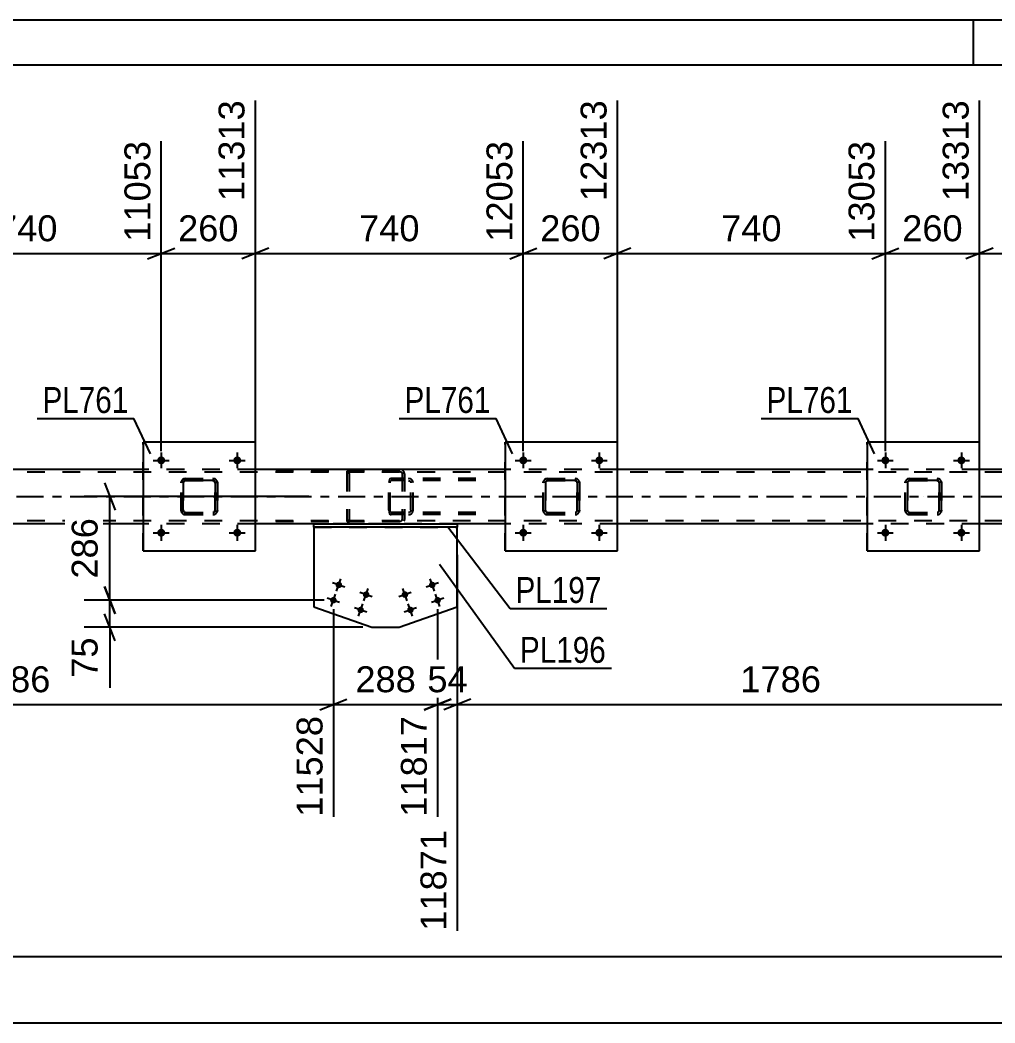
# Model space of a CAD drawing. Header units: millimetres. Extents: x -121 to 720, y -404 to 190.
# Drawn here: x 404.5 to 512.2, y 79.6 to 190.5 of the extents above; entities that cross this region are included whole.
import ezdxf

# ---------------------------------------------------------------- set-up
doc = ezdxf.new("R2010")
doc.units = ezdxf.units.MM
doc.linetypes.add('DXK_LINE_DOT2', pattern=[3.9198, 1.9599, -1.9599])
doc.linetypes.add('DXK_LINE_DOT3', pattern=[5.9187, 2.979, -0.9799, 0.9799, -0.9799])
doc.styles.add('Arial', font='ARIAL.TTF', dxfattribs={"height": 0.2})
doc.styles.add('Arial Narrow', font='ARIALN.TTF', dxfattribs={"height": 0.2})

# ---------------------------------------------------------------- blocks, each defined once
blk = doc.blocks.new('Unknown-318886794-1117')
at = {"color": 5, "linetype": 'Continuous'}
for p, q in [((719.87, 190.49), (-121.13, 190.49)), ((509.87, 185.49), (509.87, 190.49)), ((714.87, 185.49), (-116.13, 185.49))]:
    blk.add_line(p, q, dxfattribs=at)
blk = doc.blocks.new('Part-318886794-1817 - 1713')
at = {"color": 2, "linetype": 'Continuous'}
for p, q in [((436.97, 134.82), (436.97, 134.82)), ((436.97, 134.82), (452.83, 134.82)), ((436.97, 134.42), (436.97, 134.82)), ((452.83, 134.42), (436.97, 134.42)), ((452.83, 134.82), (452.83, 134.82)), ((452.83, 134.82), (452.83, 134.42))]:
    blk.add_line(p, q, dxfattribs=at)
at = {"color": 7, "linetype": 'DXK_LINE_DOT2'}
for p, q in [((452.83, 134.82), (436.97, 134.82)), ((436.97, 134.42), (452.83, 134.42))]:
    blk.add_line(p, q, dxfattribs=at)
blk = doc.blocks.new('Bolt-318886794-1812 - 1713')
at = {"linetype": 'Continuous'}
for points in [[(439.4, 128.17, -1), (440.08, 127.93, -1)], [(438.8, 126.48, -1), (439.48, 126.24, -1)], [(442.42, 127.1, -1), (443.1, 126.86, -1)], [(441.82, 125.41, -1), (442.49, 125.17, -1)]]:
    blk.add_hatch(color=1, dxfattribs=at).paths.add_polyline_path(points)
at = {"color": 1, "linetype": 'Continuous'}
for p, q in [((439.5, 127.37), (439.98, 128.73)), ((440.42, 127.81), (439.06, 128.29)), ((442.52, 126.3), (443, 127.66)), ((439.82, 126.12), (438.46, 126.6)), ((438.9, 125.68), (439.38, 127.04)), ((443.43, 126.74), (442.08, 127.22)), ((442.83, 125.05), (441.48, 125.53)), ((441.91, 124.61), (442.4, 125.97))]:
    blk.add_line(p, q, dxfattribs=at)
blk = doc.blocks.new('Bolt-318886794-2138 - 1713')
at = {"linetype": 'Continuous'}
for points in [[(460.56, 133.82, -1), (459.68, 133.82, -1)], [(468.96, 133.82, -1), (468.08, 133.82, -1)]]:
    blk.add_hatch(color=1, dxfattribs=at).paths.add_polyline_path(points)
at = {"color": 1, "linetype": 'Continuous'}
for p, q in [((460.12, 134.7), (460.12, 132.94)), ((468.52, 134.7), (468.52, 132.94)), ((459.24, 133.82), (461, 133.82)), ((467.64, 133.82), (469.4, 133.82))]:
    blk.add_line(p, q, dxfattribs=at)
blk = doc.blocks.new('Bolt-318886794-1811 - 1713')
at = {"linetype": 'Continuous'}
for points in [[(449.72, 127.93, -1), (450.4, 128.17, -1)], [(446.71, 126.86, -1), (447.39, 127.1, -1)], [(450.32, 126.24, -1), (451, 126.48, -1)], [(447.31, 125.17, -1), (447.99, 125.41, -1)]]:
    blk.add_hatch(color=1, dxfattribs=at).paths.add_polyline_path(points)
at = {"color": 1, "linetype": 'Continuous'}
for p, q in [((450.3, 127.37), (449.82, 128.73)), ((447.29, 126.3), (446.81, 127.66)), ((450.74, 128.29), (449.38, 127.81)), ((447.72, 127.22), (446.37, 126.74)), ((451.34, 126.6), (449.99, 126.12)), ((450.9, 125.68), (450.42, 127.04)), ((448.33, 125.53), (446.97, 125.05)), ((447.89, 124.61), (447.41, 125.97))]:
    blk.add_line(p, q, dxfattribs=at)
blk = doc.blocks.new('Part-318886794-1822 - 1713')
at = {"color": 2, "linetype": 'Continuous'}
for p, q in [((436.97, 134.42), (436.97, 125.64)), ((452.83, 125.64), (452.83, 134.42)), ((436.97, 125.64), (443.38, 123.37)), ((446.42, 123.37), (452.83, 125.64)), ((443.38, 123.37), (446.42, 123.37))]:
    blk.add_line(p, q, dxfattribs=at)
at = {"color": 7, "linetype": 'DXK_LINE_DOT2'}
blk.add_line((452.83, 134.42), (436.97, 134.42), dxfattribs=at)
blk = doc.blocks.new('Part-318886794-1800 - 1713')
at = {"color": 2, "linetype": 'Continuous'}
for p, q in [((418.12, 140.82), (390.52, 140.82)), ((458.12, 140.82), (430.52, 140.82)), ((498.12, 140.82), (470.52, 140.82)), ((538.12, 140.82), (510.52, 140.82)), ((418.12, 134.82), (390.52, 134.82)), ((436.97, 134.82), (430.52, 134.82)), ((458.12, 134.82), (452.83, 134.82)), ((498.12, 134.82), (470.52, 134.82)), ((522.11, 134.82), (510.52, 134.82))]:
    blk.add_line(p, q, dxfattribs=at)
at = {"color": 7, "linetype": 'DXK_LINE_DOT2'}
for p, q in [((430.52, 140.82), (418.12, 140.82)), ((470.52, 140.82), (458.12, 140.82)), ((510.52, 140.82), (498.12, 140.82)), ((638.52, 140.5), (-22, 140.5)), ((638.52, 135.14), (-22, 135.14)), ((430.52, 134.82), (418.12, 134.82)), ((452.83, 134.82), (436.97, 134.82)), ((470.52, 134.82), (458.12, 134.82)), ((510.52, 134.82), (498.12, 134.82))]:
    blk.add_line(p, q, dxfattribs=at)
at = {"color": 7, "linetype": 'DXK_LINE_DOT3'}
blk.add_line((-22, 137.82), (638.52, 137.82), dxfattribs=at)
blk = doc.blocks.new('Part-318886794-2131 - 1713')
at = {"color": 7, "linetype": 'DXK_LINE_DOT2'}
for p, q in [((502.61, 139.78), (502.8, 139.82)), ((502.8, 139.82), (502.61, 139.78)), ((502.8, 139.82), (505.84, 139.82)), ((502.8, 139.82), (502.8, 139.82)), ((502.8, 139.82), (505.84, 139.82)), ((505.84, 139.82), (505.84, 139.82)), ((505.84, 139.82), (506.02, 139.78)), ((506.02, 139.78), (505.84, 139.82)), ((502.32, 139.34), (502.35, 139.52)), ((502.35, 139.52), (502.32, 139.34)), ((502.32, 136.3), (502.32, 139.34)), ((502.32, 139.34), (502.32, 139.34)), ((502.32, 136.3), (502.32, 139.34)), ((502.56, 139.34), (502.58, 139.43)), ((502.58, 139.43), (502.56, 139.34)), ((502.56, 136.3), (502.56, 139.34)), ((502.56, 139.34), (502.56, 139.34)), ((502.56, 139.34), (502.56, 136.3)), ((502.58, 139.43), (502.63, 139.51)), ((502.63, 139.51), (502.58, 139.43)), ((502.63, 139.51), (502.71, 139.56)), ((502.71, 139.56), (502.63, 139.51)), ((502.71, 139.56), (502.8, 139.58)), ((502.8, 139.58), (502.71, 139.56)), ((502.8, 139.58), (505.84, 139.58)), ((502.8, 139.58), (502.8, 139.58)), ((505.84, 139.58), (502.8, 139.58)), ((505.84, 139.58), (505.84, 139.58)), ((505.84, 139.58), (505.93, 139.56)), ((505.93, 139.56), (505.84, 139.58)), ((505.93, 139.56), (506.01, 139.51)), ((506.01, 139.51), (505.93, 139.56)), ((506.01, 139.51), (506.06, 139.43)), ((506.06, 139.43), (506.01, 139.51)), ((506.06, 139.43), (506.08, 139.34)), ((506.08, 139.34), (506.06, 139.43)), ((506.08, 136.3), (506.08, 139.34)), ((506.08, 139.34), (506.08, 139.34)), ((506.08, 139.34), (506.08, 136.3)), ((506.28, 139.52), (506.32, 139.34)), ((506.32, 139.34), (506.28, 139.52)), ((506.32, 136.3), (506.32, 139.34)), ((506.32, 139.34), (506.32, 139.34)), ((506.32, 139.34), (506.32, 136.3)), ((502.32, 136.3), (502.32, 136.3)), ((502.35, 136.11), (502.32, 136.3)), ((502.32, 136.3), (502.35, 136.11)), ((502.56, 136.3), (502.56, 136.3)), ((502.58, 136.2), (502.56, 136.3)), ((502.56, 136.3), (502.58, 136.2)), ((502.63, 136.13), (502.58, 136.2)), ((502.58, 136.2), (502.63, 136.13)), ((502.8, 135.82), (502.61, 135.85)), ((502.61, 135.85), (502.8, 135.82)), ((502.71, 136.07), (502.63, 136.13)), ((502.63, 136.13), (502.71, 136.07)), ((502.8, 136.06), (502.71, 136.07)), ((502.71, 136.07), (502.8, 136.06)), ((502.8, 136.06), (505.84, 136.06)), ((502.8, 136.06), (502.8, 136.06)), ((502.8, 136.06), (505.84, 136.06)), ((502.8, 135.82), (505.84, 135.82)), ((502.8, 135.82), (502.8, 135.82)), ((502.8, 135.82), (505.84, 135.82)), ((505.93, 136.07), (505.84, 136.06)), ((505.84, 136.06), (505.93, 136.07)), ((505.84, 136.06), (505.84, 136.06)), ((506.02, 135.85), (505.84, 135.82)), ((505.84, 135.82), (506.02, 135.85)), ((505.84, 135.82), (505.84, 135.82)), ((506.01, 136.13), (505.93, 136.07)), ((505.93, 136.07), (506.01, 136.13)), ((506.06, 136.2), (506.01, 136.13)), ((506.01, 136.13), (506.06, 136.2)), ((506.08, 136.3), (506.06, 136.2)), ((506.06, 136.2), (506.08, 136.3)), ((506.08, 136.3), (506.08, 136.3)), ((506.32, 136.3), (506.28, 136.11)), ((506.28, 136.11), (506.32, 136.3)), ((506.32, 136.3), (506.32, 136.3))]:
    blk.add_line(p, q, dxfattribs=at)
at = {"color": 7, "linetype": 'DXK_LINE_DOT3'}
blk.add_line((504.32, 137.82), (504.32, 137.82), dxfattribs=at)
at = {"color": 7, "linetype": 'DXK_LINE_DOT2'}
for centre, start, end in [((502.8, 139.34), 112.5, 157.5), ((502.8, 139.34), 112.5, 157.5), ((505.84, 139.34), 22.5, 67.5), ((505.84, 139.34), 22.5, 67.5), ((502.8, 136.3), 202.5, 247.5), ((502.8, 136.3), 202.5, 247.5), ((505.84, 136.3), 292.5, 337.5), ((505.84, 136.3), 292.5, 337.5)]:
    blk.add_arc(centre, 0.48, start, end, dxfattribs=at)
blk = doc.blocks.new('Part-318886794-1947 - 1713')
at = {"color": 7, "linetype": 'DXK_LINE_DOT2'}
for p, q in [((446.49, 140.82), (432.59, 140.82)), ((441.13, 140.82), (440.93, 140.78)), ((446.69, 140.78), (446.49, 140.82)), ((446.49, 140.58), (432.59, 140.58)), ((440.65, 140.5), (440.62, 140.34)), ((440.62, 140.34), (440.62, 135.3)), ((440.66, 140.52), (440.65, 140.5)), ((440.87, 140.34), (440.89, 140.43)), ((440.87, 140.34), (440.87, 135.3)), ((440.89, 140.43), (440.95, 140.51)), ((440.95, 140.51), (441.03, 140.56)), ((441.03, 140.56), (441.13, 140.58)), ((446.49, 140.58), (446.59, 140.56)), ((446.59, 140.56), (446.67, 140.51)), ((446.67, 140.51), (446.73, 140.43)), ((446.73, 140.43), (446.75, 140.34)), ((446.75, 140.34), (446.75, 135.3)), ((446.97, 140.5), (446.96, 140.52)), ((447, 140.34), (446.97, 140.5)), ((447, 140.34), (447, 135.3)), ((440.62, 135.3), (440.63, 135.21)), ((440.89, 135.23), (440.87, 135.3)), ((446.73, 135.23), (446.75, 135.3)), ((446.98, 135.21), (447, 135.3)), ((446.49, 135.06), (432.59, 135.06)), ((446.49, 134.82), (432.59, 134.82)), ((440.63, 135.21), (440.66, 135.11)), ((440.89, 135.2), (440.89, 135.23)), ((440.95, 135.13), (440.89, 135.2)), ((440.93, 134.85), (441.13, 134.82)), ((441.03, 135.07), (440.95, 135.13)), ((441.13, 135.06), (441.03, 135.07)), ((446.59, 135.07), (446.49, 135.06)), ((446.49, 134.82), (446.69, 134.85)), ((446.67, 135.13), (446.59, 135.07)), ((446.73, 135.2), (446.67, 135.13)), ((446.73, 135.2), (446.73, 135.23)), ((446.96, 135.11), (446.98, 135.21))]:
    blk.add_line(p, q, dxfattribs=at)
for centre, start, end in [((446.51, 140.32), 24.3199, 69.2417), ((441.11, 135.32), 204.3199, 249.2417)]:
    blk.add_arc(centre, 0.496, start, end, dxfattribs=at)
blk = doc.blocks.new('Part-318886794-2000 - 1713')
at = {"color": 7, "linetype": 'DXK_LINE_DOT2'}
for p, q in [((422.61, 139.78), (422.8, 139.82)), ((422.8, 139.82), (422.61, 139.78)), ((422.8, 139.82), (425.84, 139.82)), ((422.8, 139.82), (422.8, 139.82)), ((422.8, 139.82), (425.84, 139.82)), ((425.84, 139.82), (425.84, 139.82)), ((425.84, 139.82), (426.02, 139.78)), ((426.02, 139.78), (425.84, 139.82)), ((422.32, 139.34), (422.35, 139.52)), ((422.35, 139.52), (422.32, 139.34)), ((422.32, 136.3), (422.32, 139.34)), ((422.32, 139.34), (422.32, 139.34)), ((422.32, 136.3), (422.32, 139.34)), ((422.56, 139.34), (422.58, 139.43)), ((422.58, 139.43), (422.56, 139.34)), ((422.56, 136.3), (422.56, 139.34)), ((422.56, 139.34), (422.56, 139.34)), ((422.56, 139.34), (422.56, 136.3)), ((422.58, 139.43), (422.63, 139.51)), ((422.63, 139.51), (422.58, 139.43)), ((422.63, 139.51), (422.71, 139.56)), ((422.71, 139.56), (422.63, 139.51)), ((422.71, 139.56), (422.8, 139.58)), ((422.8, 139.58), (422.71, 139.56)), ((422.8, 139.58), (425.84, 139.58)), ((422.8, 139.58), (422.8, 139.58)), ((425.84, 139.58), (422.8, 139.58)), ((425.84, 139.58), (425.84, 139.58)), ((425.84, 139.58), (425.93, 139.56)), ((425.93, 139.56), (425.84, 139.58)), ((425.93, 139.56), (426.01, 139.51)), ((426.01, 139.51), (425.93, 139.56)), ((426.01, 139.51), (426.06, 139.43)), ((426.06, 139.43), (426.01, 139.51)), ((426.06, 139.43), (426.08, 139.34)), ((426.08, 139.34), (426.06, 139.43)), ((426.08, 136.3), (426.08, 139.34)), ((426.08, 139.34), (426.08, 139.34)), ((426.08, 139.34), (426.08, 136.3)), ((426.28, 139.52), (426.32, 139.34)), ((426.32, 139.34), (426.28, 139.52)), ((426.32, 136.3), (426.32, 139.34)), ((426.32, 139.34), (426.32, 139.34)), ((426.32, 139.34), (426.32, 136.3)), ((422.32, 136.3), (422.32, 136.3)), ((422.35, 136.11), (422.32, 136.3)), ((422.32, 136.3), (422.35, 136.11)), ((422.56, 136.3), (422.56, 136.3)), ((422.58, 136.2), (422.56, 136.3)), ((422.56, 136.3), (422.58, 136.2)), ((422.63, 136.13), (422.58, 136.2)), ((422.58, 136.2), (422.63, 136.13)), ((422.8, 135.82), (422.61, 135.85)), ((422.61, 135.85), (422.8, 135.82)), ((422.71, 136.07), (422.63, 136.13)), ((422.63, 136.13), (422.71, 136.07)), ((422.8, 136.06), (422.71, 136.07)), ((422.71, 136.07), (422.8, 136.06)), ((422.8, 136.06), (425.84, 136.06)), ((422.8, 136.06), (422.8, 136.06)), ((422.8, 136.06), (425.84, 136.06)), ((422.8, 135.82), (425.84, 135.82)), ((422.8, 135.82), (422.8, 135.82)), ((422.8, 135.82), (425.84, 135.82)), ((425.93, 136.07), (425.84, 136.06)), ((425.84, 136.06), (425.93, 136.07)), ((425.84, 136.06), (425.84, 136.06)), ((426.02, 135.85), (425.84, 135.82)), ((425.84, 135.82), (426.02, 135.85)), ((425.84, 135.82), (425.84, 135.82)), ((426.01, 136.13), (425.93, 136.07)), ((425.93, 136.07), (426.01, 136.13)), ((426.06, 136.2), (426.01, 136.13)), ((426.01, 136.13), (426.06, 136.2)), ((426.08, 136.3), (426.06, 136.2)), ((426.06, 136.2), (426.08, 136.3)), ((426.08, 136.3), (426.08, 136.3)), ((426.32, 136.3), (426.28, 136.11)), ((426.28, 136.11), (426.32, 136.3)), ((426.32, 136.3), (426.32, 136.3))]:
    blk.add_line(p, q, dxfattribs=at)
at = {"color": 7, "linetype": 'DXK_LINE_DOT3'}
blk.add_line((424.32, 137.82), (424.32, 137.82), dxfattribs=at)
at = {"color": 7, "linetype": 'DXK_LINE_DOT2'}
for centre, start, end in [((422.8, 139.34), 112.5, 157.5), ((422.8, 139.34), 112.5, 157.5), ((425.84, 139.34), 22.5, 67.5), ((425.84, 139.34), 22.5, 67.5), ((422.8, 136.3), 202.5, 247.5), ((422.8, 136.3), 202.5, 247.5), ((425.84, 136.3), 292.5, 337.5), ((425.84, 136.3), 292.5, 337.5)]:
    blk.add_arc(centre, 0.48, start, end, dxfattribs=at)
blk = doc.blocks.new('Part-318886794-2005 - 1713')
at = {"color": 2, "linetype": 'Continuous'}
for p, q in [((418.12, 143.82), (418.12, 131.82)), ((430.52, 143.82), (418.12, 143.82)), ((430.52, 131.82), (430.52, 143.82)), ((418.12, 131.82), (430.52, 131.82))]:
    blk.add_line(p, q, dxfattribs=at)
at = {"color": 7, "linetype": 'DXK_LINE_DOT2'}
for p, q in [((418.12, 131.82), (418.12, 143.82)), ((430.52, 131.82), (430.52, 143.82))]:
    blk.add_line(p, q, dxfattribs=at)
blk = doc.blocks.new('Part-318886794-2006 - 1713')
at = {"color": 7, "linetype": 'DXK_LINE_DOT2'}
for p, q in [((462.62, 139.78), (462.8, 139.82)), ((462.8, 139.82), (462.62, 139.78)), ((462.8, 139.82), (465.84, 139.82)), ((462.8, 139.82), (462.8, 139.82)), ((462.8, 139.82), (465.84, 139.82)), ((465.84, 139.82), (465.84, 139.82)), ((465.84, 139.82), (466.03, 139.78)), ((466.03, 139.78), (465.84, 139.82)), ((462.32, 139.34), (462.36, 139.52)), ((462.36, 139.52), (462.32, 139.34)), ((462.32, 136.3), (462.32, 139.34)), ((462.32, 139.34), (462.32, 139.34)), ((462.32, 136.3), (462.32, 139.34)), ((462.56, 139.34), (462.58, 139.43)), ((462.58, 139.43), (462.56, 139.34)), ((462.56, 136.3), (462.56, 139.34)), ((462.56, 139.34), (462.56, 139.34)), ((462.56, 139.34), (462.56, 136.3)), ((462.58, 139.43), (462.63, 139.51)), ((462.63, 139.51), (462.58, 139.43)), ((462.63, 139.51), (462.71, 139.56)), ((462.71, 139.56), (462.63, 139.51)), ((462.71, 139.56), (462.8, 139.58)), ((462.8, 139.58), (462.71, 139.56)), ((462.8, 139.58), (465.84, 139.58)), ((462.8, 139.58), (462.8, 139.58)), ((465.84, 139.58), (462.8, 139.58)), ((465.84, 139.58), (465.84, 139.58)), ((465.84, 139.58), (465.93, 139.56)), ((465.93, 139.56), (465.84, 139.58)), ((465.93, 139.56), (466.01, 139.51)), ((466.01, 139.51), (465.93, 139.56)), ((466.01, 139.51), (466.06, 139.43)), ((466.06, 139.43), (466.01, 139.51)), ((466.06, 139.43), (466.08, 139.34)), ((466.08, 139.34), (466.06, 139.43)), ((466.08, 136.3), (466.08, 139.34)), ((466.08, 139.34), (466.08, 139.34)), ((466.08, 139.34), (466.08, 136.3)), ((466.29, 139.52), (466.32, 139.34)), ((466.32, 139.34), (466.29, 139.52)), ((466.32, 136.3), (466.32, 139.34)), ((466.32, 139.34), (466.32, 139.34)), ((466.32, 139.34), (466.32, 136.3)), ((462.32, 136.3), (462.32, 136.3)), ((462.36, 136.11), (462.32, 136.3)), ((462.32, 136.3), (462.36, 136.11)), ((462.56, 136.3), (462.56, 136.3)), ((462.58, 136.2), (462.56, 136.3)), ((462.56, 136.3), (462.58, 136.2)), ((462.63, 136.13), (462.58, 136.2)), ((462.58, 136.2), (462.63, 136.13)), ((462.8, 135.82), (462.62, 135.85)), ((462.62, 135.85), (462.8, 135.82)), ((462.71, 136.07), (462.63, 136.13)), ((462.63, 136.13), (462.71, 136.07)), ((462.8, 136.06), (462.71, 136.07)), ((462.71, 136.07), (462.8, 136.06)), ((462.8, 136.06), (465.84, 136.06)), ((462.8, 136.06), (462.8, 136.06)), ((462.8, 136.06), (465.84, 136.06)), ((462.8, 135.82), (465.84, 135.82)), ((462.8, 135.82), (462.8, 135.82)), ((462.8, 135.82), (465.84, 135.82)), ((465.93, 136.07), (465.84, 136.06)), ((465.84, 136.06), (465.93, 136.07)), ((465.84, 136.06), (465.84, 136.06)), ((466.03, 135.85), (465.84, 135.82)), ((465.84, 135.82), (466.03, 135.85)), ((465.84, 135.82), (465.84, 135.82)), ((466.01, 136.13), (465.93, 136.07)), ((465.93, 136.07), (466.01, 136.13)), ((466.06, 136.2), (466.01, 136.13)), ((466.01, 136.13), (466.06, 136.2)), ((466.08, 136.3), (466.06, 136.2)), ((466.06, 136.2), (466.08, 136.3)), ((466.08, 136.3), (466.08, 136.3)), ((466.32, 136.3), (466.29, 136.11)), ((466.29, 136.11), (466.32, 136.3)), ((466.32, 136.3), (466.32, 136.3))]:
    blk.add_line(p, q, dxfattribs=at)
at = {"color": 7, "linetype": 'DXK_LINE_DOT3'}
blk.add_line((464.32, 137.82), (464.32, 137.82), dxfattribs=at)
at = {"color": 7, "linetype": 'DXK_LINE_DOT2'}
for centre, start, end in [((462.8, 139.34), 112.5, 157.5), ((462.8, 139.34), 112.5, 157.5), ((465.84, 139.34), 22.5, 67.5), ((465.84, 139.34), 22.5, 67.5), ((462.8, 136.3), 202.5, 247.5), ((462.8, 136.3), 202.5, 247.5), ((465.84, 136.3), 292.5, 337.5), ((465.84, 136.3), 292.5, 337.5)]:
    blk.add_arc(centre, 0.48, start, end, dxfattribs=at)
blk = doc.blocks.new('Part-318886794-2098 - 1713')
at = {"color": 7, "linetype": 'DXK_LINE_DOT2'}
for p, q in [((445.43, 139.78), (445.35, 139.68)), ((445.54, 139.82), (445.43, 139.78)), ((454.89, 139.82), (445.54, 139.82)), ((447, 139.58), (447, 139.82)), ((447.64, 139.78), (447.45, 139.82)), ((445.29, 139.52), (445.27, 139.34)), ((445.27, 136.3), (445.27, 139.34)), ((445.35, 139.68), (445.29, 139.52)), ((445.4, 139.34), (445.41, 139.43)), ((445.4, 136.3), (445.4, 139.34)), ((445.41, 139.43), (445.44, 139.51)), ((445.44, 139.51), (445.48, 139.56)), ((445.48, 139.56), (445.54, 139.58)), ((454.89, 139.58), (445.54, 139.58)), ((447.45, 139.58), (447.54, 139.56)), ((447.54, 139.56), (447.63, 139.51)), ((447.63, 139.51), (447.68, 139.43)), ((447.68, 139.43), (447.7, 139.34)), ((447.7, 136.3), (447.7, 139.34)), ((447.95, 139.34), (447.91, 139.52)), ((447.95, 136.3), (447.95, 139.34)), ((445.27, 136.3), (445.29, 136.11)), ((445.29, 136.11), (445.35, 135.96)), ((445.35, 135.96), (445.43, 135.85)), ((445.41, 136.2), (445.4, 136.3)), ((445.44, 136.13), (445.41, 136.2)), ((445.43, 135.85), (445.54, 135.82)), ((445.48, 136.07), (445.44, 136.13)), ((445.54, 136.06), (445.48, 136.07)), ((454.89, 136.06), (445.54, 136.06)), ((454.89, 135.82), (445.54, 135.82)), ((447, 135.82), (447, 136.06)), ((447.54, 136.07), (447.45, 136.06)), ((447.45, 135.82), (447.64, 135.85)), ((447.63, 136.13), (447.54, 136.07)), ((447.68, 136.2), (447.63, 136.13)), ((447.7, 136.3), (447.68, 136.2)), ((447.91, 136.11), (447.95, 136.3))]:
    blk.add_line(p, q, dxfattribs=at)
for centre, start, end in [((447.46, 139.32), 23.8951, 68.8487), ((447.46, 136.31), 291.1513, 336.1049)]:
    blk.add_arc(centre, 0.492, start, end, dxfattribs=at)
blk = doc.blocks.new('Bolt-318886794-2111 - 1713')
at = {"linetype": 'Continuous'}
for points in [[(420.56, 133.82, -1), (419.68, 133.82, -1)], [(428.96, 133.82, -1), (428.08, 133.82, -1)]]:
    blk.add_hatch(color=1, dxfattribs=at).paths.add_polyline_path(points)
at = {"color": 1, "linetype": 'Continuous'}
for p, q in [((420.12, 134.7), (420.12, 132.94)), ((428.52, 134.7), (428.52, 132.94)), ((419.24, 133.82), (421, 133.82)), ((427.64, 133.82), (429.4, 133.82))]:
    blk.add_line(p, q, dxfattribs=at)
blk = doc.blocks.new('Part-318886794-2130 - 1713')
at = {"color": 2, "linetype": 'Continuous'}
for p, q in [((458.12, 143.82), (458.12, 131.82)), ((470.52, 143.82), (458.12, 143.82)), ((470.52, 131.82), (470.52, 143.82)), ((458.12, 131.82), (470.52, 131.82))]:
    blk.add_line(p, q, dxfattribs=at)
at = {"color": 7, "linetype": 'DXK_LINE_DOT2'}
for p, q in [((458.12, 131.82), (458.12, 143.82)), ((470.52, 131.82), (470.52, 143.82))]:
    blk.add_line(p, q, dxfattribs=at)
blk = doc.blocks.new('Part-318886794-2136 - 1713')
at = {"color": 2, "linetype": 'Continuous'}
for p, q in [((498.12, 143.82), (498.12, 131.82)), ((510.52, 143.82), (498.12, 143.82)), ((510.52, 131.82), (510.52, 143.82)), ((498.12, 131.82), (510.52, 131.82))]:
    blk.add_line(p, q, dxfattribs=at)
at = {"color": 7, "linetype": 'DXK_LINE_DOT2'}
for p, q in [((498.12, 131.82), (498.12, 143.82)), ((510.52, 131.82), (510.52, 143.82))]:
    blk.add_line(p, q, dxfattribs=at)
blk = doc.blocks.new('Bolt-318886794-2137 - 1713')
at = {"linetype": 'Continuous'}
for points in [[(460.56, 141.82, -1), (459.68, 141.82, -1)], [(468.96, 141.82, -1), (468.08, 141.82, -1)]]:
    blk.add_hatch(color=1, dxfattribs=at).paths.add_polyline_path(points)
at = {"color": 1, "linetype": 'Continuous'}
for p, q in [((460.12, 142.7), (460.12, 140.94)), ((468.52, 142.7), (468.52, 140.94)), ((459.24, 141.82), (461, 141.82)), ((467.64, 141.82), (469.4, 141.82))]:
    blk.add_line(p, q, dxfattribs=at)
blk = doc.blocks.new('Bolt-318886794-2139 - 1713')
at = {"linetype": 'Continuous'}
for points in [[(420.56, 141.82, -1), (419.68, 141.82, -1)], [(428.96, 141.82, -1), (428.08, 141.82, -1)]]:
    blk.add_hatch(color=1, dxfattribs=at).paths.add_polyline_path(points)
at = {"color": 1, "linetype": 'Continuous'}
for p, q in [((420.12, 142.7), (420.12, 140.94)), ((428.52, 142.7), (428.52, 140.94)), ((419.24, 141.82), (421, 141.82)), ((427.64, 141.82), (429.4, 141.82))]:
    blk.add_line(p, q, dxfattribs=at)
blk = doc.blocks.new('Bolt-318886794-2147 - 1713')
at = {"linetype": 'Continuous'}
for points in [[(500.56, 141.82, -1), (499.68, 141.82, -1)], [(508.96, 141.82, -1), (508.08, 141.82, -1)]]:
    blk.add_hatch(color=1, dxfattribs=at).paths.add_polyline_path(points)
at = {"color": 1, "linetype": 'Continuous'}
for p, q in [((500.12, 142.7), (500.12, 140.94)), ((508.52, 142.7), (508.52, 140.94)), ((499.24, 141.82), (501, 141.82)), ((507.64, 141.82), (509.4, 141.82))]:
    blk.add_line(p, q, dxfattribs=at)
blk = doc.blocks.new('Bolt-318886794-2148 - 1713')
at = {"linetype": 'Continuous'}
for points in [[(500.56, 133.82, -1), (499.68, 133.82, -1)], [(508.96, 133.82, -1), (508.08, 133.82, -1)]]:
    blk.add_hatch(color=1, dxfattribs=at).paths.add_polyline_path(points)
at = {"color": 1, "linetype": 'Continuous'}
for p, q in [((500.12, 134.7), (500.12, 132.94)), ((508.52, 134.7), (508.52, 132.94)), ((499.24, 133.82), (501, 133.82)), ((507.64, 133.82), (509.4, 133.82))]:
    blk.add_line(p, q, dxfattribs=at)
blk = doc.blocks.new('StraightDimension-318886794-3194 - 1713')
at = {"color": 7, "linetype": 'Continuous'}
for p, q in [((510.52, 141.82), (510.52, 181.61)), ((540.12, 142.82), (540.12, 177.11)), ((512.02, 165.29), (509.02, 164.09)), ((538.62, 164.09), (541.62, 165.29)), ((510.52, 164.69), (540.12, 164.69))]:
    blk.add_line(p, q, dxfattribs=at)
at = {"color": 0}
blk.add_wipeout([(529.25, 165.44), (529.25, 169.64), (521.38, 169.64), (521.38, 165.44)], dxfattribs=at)
at = {"color": 3, "style": 'Arial'}
blk.add_text('740', height=2.865, dxfattribs=at).set_placement((521.98, 166.04))
at = {"color": 0, "linetype": 'Continuous'}
blk.add_wipeout([(539.52, 177.71), (535.32, 177.71), (535.32, 165.39), (539.52, 165.39)], dxfattribs=at)
at = {"color": 3, "linetype": 'Continuous', "style": 'Arial'}
blk.add_text('14053', height=2.865, rotation=90.0002, dxfattribs=at).set_placement((538.92, 165.99))
blk = doc.blocks.new('StraightDimension-318886794-2232 - 1713')
at = {"color": 7, "linetype": 'Continuous'}
for p, q in [((439.14, 125.36), (439.14, 102.43)), ((450.66, 125.36), (450.66, 102.43)), ((437.64, 114.24), (440.64, 115.44)), ((452.16, 115.44), (449.16, 114.24)), ((439.14, 114.84), (450.66, 114.84))]:
    blk.add_line(p, q, dxfattribs=at)
at = {"color": 0}
blk.add_wipeout([(448.84, 115.59), (448.84, 119.79), (440.97, 119.79), (440.97, 115.59)], dxfattribs=at)
at = {"color": 0, "linetype": 'Continuous'}
blk.add_wipeout([(450.06, 114.14), (445.86, 114.14), (445.86, 101.83), (450.06, 101.83)], dxfattribs=at)
at = {"color": 3, "style": 'Arial'}
blk.add_text('288', height=2.865, dxfattribs=at).set_placement((441.57, 116.19))
at = {"color": 3, "linetype": 'Continuous', "style": 'Arial'}
blk.add_text('11817', height=2.865, rotation=90.0002, dxfattribs=at).set_placement((449.46, 102.43))
blk = doc.blocks.new('StraightDimension-318886794-2268 - 1713')
at = {"color": 7, "linetype": 'Continuous'}
for p, q in [((452.83, 131.38), (452.83, 89.83)), ((450.66, 125.36), (450.66, 102.43)), ((449.16, 114.24), (452.16, 115.44)), ((454.33, 115.44), (451.33, 114.24)), ((450.66, 114.84), (452.83, 114.84))]:
    blk.add_line(p, q, dxfattribs=at)
at = {"color": 0, "linetype": 'Continuous'}
blk.add_wipeout([(452.23, 101.54), (448.03, 101.54), (448.03, 89.23), (452.23, 89.23)], dxfattribs=at)
at = {"color": 3, "linetype": 'Continuous', "style": 'Arial'}
blk.add_text('11871', height=2.865, rotation=90.0002, dxfattribs=at).set_placement((451.63, 89.83))
at = {"color": 0}
blk.add_wipeout([(454.57, 115.59), (454.57, 119.79), (448.92, 119.79), (448.92, 115.59)], dxfattribs=at)
at = {"color": 3, "style": 'Arial'}
blk.add_text('54', height=2.865, dxfattribs=at).set_placement((449.52, 116.19))
blk = doc.blocks.new('StraightDimension-318886794-3175 - 1713')
at = {"color": 7, "linetype": 'Continuous'}
for p, q in [((510.52, 141.82), (510.52, 181.61)), ((500.12, 142.82), (500.12, 177.11)), ((498.62, 164.09), (501.62, 165.29)), ((512.02, 165.29), (509.02, 164.09)), ((500.12, 164.69), (510.52, 164.69))]:
    blk.add_line(p, q, dxfattribs=at)
at = {"color": 0}
blk.add_wipeout([(509.25, 165.44), (509.25, 169.64), (501.38, 169.64), (501.38, 165.44)], dxfattribs=at)
at = {"color": 3, "style": 'Arial'}
blk.add_text('260', height=2.865, dxfattribs=at).set_placement((501.98, 166.04))
at = {"color": 0, "linetype": 'Continuous'}
blk.add_wipeout([(509.92, 182.21), (505.72, 182.21), (505.72, 169.89), (509.92, 169.89)], dxfattribs=at)
at = {"color": 3, "linetype": 'Continuous', "style": 'Arial'}
blk.add_text('13313', height=2.865, rotation=90.0002, dxfattribs=at).set_placement((509.32, 170.49))
blk = doc.blocks.new('StraightDimension-318886794-3137 - 1713')
at = {"color": 7, "linetype": 'Continuous'}
for p, q in [((470.52, 141.82), (470.52, 181.61)), ((460.12, 142.82), (460.12, 177.11)), ((458.62, 164.09), (461.62, 165.29)), ((472.02, 165.29), (469.02, 164.09)), ((460.12, 164.69), (470.52, 164.69))]:
    blk.add_line(p, q, dxfattribs=at)
at = {"color": 0}
blk.add_wipeout([(469.26, 165.44), (469.26, 169.64), (461.39, 169.64), (461.39, 165.44)], dxfattribs=at)
at = {"color": 3, "style": 'Arial'}
blk.add_text('260', height=2.865, dxfattribs=at).set_placement((461.99, 166.04))
at = {"color": 0, "linetype": 'Continuous'}
blk.add_wipeout([(469.92, 182.21), (465.72, 182.21), (465.72, 169.89), (469.92, 169.89)], dxfattribs=at)
at = {"color": 3, "linetype": 'Continuous', "style": 'Arial'}
blk.add_text('12313', height=2.865, rotation=90.0002, dxfattribs=at).set_placement((469.32, 170.49))
blk = doc.blocks.new('StraightDimension-318886794-3099 - 1713')
at = {"color": 7, "linetype": 'Continuous'}
for p, q in [((430.52, 141.82), (430.52, 181.61)), ((420.12, 142.82), (420.12, 177.11)), ((418.62, 164.09), (421.62, 165.29)), ((432.02, 165.29), (429.02, 164.09)), ((420.12, 164.69), (430.52, 164.69))]:
    blk.add_line(p, q, dxfattribs=at)
at = {"color": 0}
blk.add_wipeout([(429.25, 165.44), (429.25, 169.64), (421.38, 169.64), (421.38, 165.44)], dxfattribs=at)
at = {"color": 3, "style": 'Arial'}
blk.add_text('260', height=2.865, dxfattribs=at).set_placement((421.98, 166.04))
at = {"color": 0, "linetype": 'Continuous'}
blk.add_wipeout([(429.92, 182.21), (425.72, 182.21), (425.72, 169.89), (429.92, 169.89)], dxfattribs=at)
at = {"color": 3, "linetype": 'Continuous', "style": 'Arial'}
blk.add_text('11313', height=2.865, rotation=90.0002, dxfattribs=at).set_placement((429.32, 170.49))
blk = doc.blocks.new('StraightDimension-318886794-2461 - 1713')
at = {"color": 7, "linetype": 'Continuous'}
blk.add_line((-22, 86.98), (650.62, 86.98), dxfattribs=at)
blk = doc.blocks.new('StraightDimension-318886794-3080 - 1713')
at = {"color": 7, "linetype": 'Continuous'}
for p, q in [((390.52, 141.82), (390.52, 181.61)), ((420.12, 142.82), (420.12, 177.11)), ((392.02, 165.29), (389.02, 164.09)), ((418.62, 164.09), (421.62, 165.29)), ((390.52, 164.69), (420.12, 164.69))]:
    blk.add_line(p, q, dxfattribs=at)
at = {"color": 0}
blk.add_wipeout([(409.25, 165.44), (409.25, 169.64), (401.38, 169.64), (401.38, 165.44)], dxfattribs=at)
at = {"color": 3, "style": 'Arial'}
blk.add_text('740', height=2.865, dxfattribs=at).set_placement((401.98, 166.04))
at = {"color": 0, "linetype": 'Continuous'}
blk.add_wipeout([(419.52, 177.71), (415.32, 177.71), (415.32, 165.39), (419.52, 165.39)], dxfattribs=at)
at = {"color": 3, "linetype": 'Continuous', "style": 'Arial'}
blk.add_text('11053', height=2.865, rotation=90.0002, dxfattribs=at).set_placement((418.92, 165.99))
blk = doc.blocks.new('StraightDimension-318886794-2250 - 1713')
at = {"color": 7, "linetype": 'Continuous'}
for p, q in [((367.69, 131.99), (367.69, 94.45)), ((439.14, 125.36), (439.14, 102.43)), ((369.19, 115.44), (366.19, 114.24)), ((437.64, 114.24), (440.64, 115.44)), ((367.69, 114.84), (439.14, 114.84))]:
    blk.add_line(p, q, dxfattribs=at)
at = {"color": 0}
blk.add_wipeout([(408.46, 115.59), (408.46, 119.79), (398.37, 119.79), (398.37, 115.59)], dxfattribs=at)
at = {"color": 3, "style": 'Arial'}
blk.add_text('1786', height=2.865, dxfattribs=at).set_placement((398.97, 116.19))
at = {"color": 0, "linetype": 'Continuous'}
blk.add_wipeout([(438.54, 114.14), (434.34, 114.14), (434.34, 101.83), (438.54, 101.83)], dxfattribs=at)
at = {"color": 3, "linetype": 'Continuous', "style": 'Arial'}
blk.add_text('11528', height=2.865, rotation=90.0002, dxfattribs=at).set_placement((437.94, 102.43))
blk = doc.blocks.new('StraightDimension-318886794-2295 - 1713')
at = {"color": 7, "linetype": 'Continuous'}
for p, q in [((452.83, 131.38), (452.83, 89.83)), ((524.27, 125.36), (524.27, 102.43)), ((454.33, 115.44), (451.33, 114.24)), ((522.77, 114.24), (525.77, 115.44)), ((452.83, 114.84), (524.27, 114.84))]:
    blk.add_line(p, q, dxfattribs=at)
at = {"color": 0}
blk.add_wipeout([(493.6, 115.59), (493.6, 119.79), (483.5, 119.79), (483.5, 115.59)], dxfattribs=at)
at = {"color": 3, "style": 'Arial'}
blk.add_text('1786', height=2.865, dxfattribs=at).set_placement((484.1, 116.19))
at = {"color": 0, "linetype": 'Continuous'}
blk.add_wipeout([(523.67, 114.14), (519.47, 114.14), (519.47, 101.83), (523.67, 101.83)], dxfattribs=at)
at = {"color": 3, "linetype": 'Continuous', "style": 'Arial'}
blk.add_text('13657', height=2.865, rotation=90.0002, dxfattribs=at).set_placement((523.07, 102.43))
blk = doc.blocks.new('StraightDimension-318886794-2434 - 1713')
at = {"color": 7, "linetype": 'Continuous'}
blk.add_line((-22.8, 79.63), (651.42, 79.63), dxfattribs=at)
blk = doc.blocks.new('StraightDimension-318886794-2573 - 1713')
at = {"color": 7, "linetype": 'Continuous'}
for p, q in [((413.84, 127.86), (415.04, 124.86)), ((438.14, 126.36), (411.59, 126.36)), ((414.44, 123.37), (414.44, 126.36)), ((415.04, 121.87), (413.84, 124.87)), ((442.38, 123.37), (411.59, 123.37)), ((414.44, 123.37), (414.44, 116.67)), ((414.44, 123.37), (414.44, 116.67))]:
    blk.add_line(p, q, dxfattribs=at)
at = {"color": 0}
blk.add_wipeout([(413.69, 122.84), (409.49, 122.84), (409.49, 117.19), (413.69, 117.19)], dxfattribs=at)
at = {"color": 3, "style": 'Arial'}
blk.add_text('75', height=2.865, rotation=90.0002, dxfattribs=at).set_placement((413.09, 117.79))
blk = doc.blocks.new('StraightDimension-318886794-2583 - 1713')
at = {"color": 7, "linetype": 'Continuous'}
for p, q in [((413.84, 139.32), (415.04, 136.32)), ((436.44, 137.82), (411.59, 137.82)), ((414.44, 126.36), (414.44, 137.82)), ((415.04, 124.86), (413.84, 127.86)), ((438.14, 126.36), (411.59, 126.36))]:
    blk.add_line(p, q, dxfattribs=at)
at = {"color": 0}
blk.add_wipeout([(413.69, 136.02), (409.49, 136.02), (409.49, 128.15), (413.69, 128.15)], dxfattribs=at)
at = {"color": 3, "style": 'Arial'}
blk.add_text('286', height=2.865, rotation=90.0002, dxfattribs=at).set_placement((413.09, 128.75))
blk = doc.blocks.new('StraightDimension-318886794-3118 - 1713')
at = {"color": 7, "linetype": 'Continuous'}
for p, q in [((430.52, 141.82), (430.52, 181.61)), ((460.12, 142.82), (460.12, 177.11)), ((432.02, 165.29), (429.02, 164.09)), ((458.62, 164.09), (461.62, 165.29)), ((430.52, 164.69), (460.12, 164.69))]:
    blk.add_line(p, q, dxfattribs=at)
at = {"color": 0}
blk.add_wipeout([(449.26, 165.44), (449.26, 169.64), (441.38, 169.64), (441.38, 165.44)], dxfattribs=at)
at = {"color": 3, "style": 'Arial'}
blk.add_text('740', height=2.865, dxfattribs=at).set_placement((441.98, 166.04))
at = {"color": 0, "linetype": 'Continuous'}
blk.add_wipeout([(459.52, 177.71), (455.32, 177.71), (455.32, 165.39), (459.52, 165.39)], dxfattribs=at)
at = {"color": 3, "linetype": 'Continuous', "style": 'Arial'}
blk.add_text('12053', height=2.865, rotation=90.0002, dxfattribs=at).set_placement((458.92, 165.99))
blk = doc.blocks.new('StraightDimension-318886794-3156 - 1713')
at = {"color": 7, "linetype": 'Continuous'}
for p, q in [((470.52, 141.82), (470.52, 181.61)), ((500.12, 142.82), (500.12, 177.11)), ((472.02, 165.29), (469.02, 164.09)), ((498.62, 164.09), (501.62, 165.29)), ((470.52, 164.69), (500.12, 164.69))]:
    blk.add_line(p, q, dxfattribs=at)
at = {"color": 0}
blk.add_wipeout([(489.26, 165.44), (489.26, 169.64), (481.38, 169.64), (481.38, 165.44)], dxfattribs=at)
at = {"color": 3, "style": 'Arial'}
blk.add_text('740', height=2.865, dxfattribs=at).set_placement((481.98, 166.04))
at = {"color": 0, "linetype": 'Continuous'}
blk.add_wipeout([(499.52, 177.71), (495.32, 177.71), (495.32, 165.39), (499.52, 165.39)], dxfattribs=at)
at = {"color": 3, "linetype": 'Continuous', "style": 'Arial'}
blk.add_text('13053', height=2.865, rotation=90.0002, dxfattribs=at).set_placement((498.92, 165.99))
blk = doc.blocks.new('Mark-318886794-1813 - 1713')
at = {"color": 30, "linetype": 'Continuous'}
for p, q in [((451.79, 134.46), (458.66, 125.46)), ((458.66, 125.46), (469.36, 125.46))]:
    blk.add_line(p, q, dxfattribs=at)
at = {"color": 0}
blk.add_wipeout([(468.76, 126.06), (468.76, 129.06), (459.26, 129.06), (459.26, 126.06)], dxfattribs=at)
blk.add_wipeout([(468.76, 126.06), (468.76, 129.06), (459.26, 129.06), (459.26, 126.06)], dxfattribs=at)
at = {"color": 3, "style": 'Arial Narrow'}
blk.add_text('PL197', height=2.863, dxfattribs=at).set_placement((459.26, 126.06))
blk = doc.blocks.new('Mark-318886794-1818 - 1713')
at = {"color": 30, "linetype": 'Continuous'}
for p, q in [((450.85, 130.33), (459.15, 118.84)), ((459.15, 118.84), (469.85, 118.84))]:
    blk.add_line(p, q, dxfattribs=at)
at = {"color": 0}
blk.add_wipeout([(469.25, 119.44), (469.25, 122.44), (459.75, 122.44), (459.75, 119.44)], dxfattribs=at)
blk.add_wipeout([(469.25, 119.44), (469.25, 122.44), (459.75, 122.44), (459.75, 119.44)], dxfattribs=at)
at = {"color": 3, "style": 'Arial Narrow'}
blk.add_text('PL196', height=2.863, dxfattribs=at).set_placement((459.75, 119.44))
blk = doc.blocks.new('Mark-318886794-2001 - 1713')
at = {"color": 30, "linetype": 'Continuous'}
for p in [(406.4, 146.46), (418.93, 142.56)]:
    blk.add_line(p, (417.1, 146.46), dxfattribs=at)
at = {"color": 0}
blk.add_wipeout([(416.5, 147.06), (416.5, 150.06), (407, 150.06), (407, 147.06)], dxfattribs=at)
blk.add_wipeout([(416.5, 147.06), (416.5, 150.06), (407, 150.06), (407, 147.06)], dxfattribs=at)
at = {"color": 3, "style": 'Arial Narrow'}
blk.add_text('PL761', height=2.863, dxfattribs=at).set_placement((407, 147.06))
blk = doc.blocks.new('Mark-318886794-2126 - 1713')
at = {"color": 30, "linetype": 'Continuous'}
for p in [(446.4, 146.46), (458.93, 142.56)]:
    blk.add_line(p, (457.11, 146.46), dxfattribs=at)
at = {"color": 0}
blk.add_wipeout([(456.51, 147.06), (456.51, 150.06), (447, 150.06), (447, 147.06)], dxfattribs=at)
blk.add_wipeout([(456.51, 147.06), (456.51, 150.06), (447, 150.06), (447, 147.06)], dxfattribs=at)
at = {"color": 3, "style": 'Arial Narrow'}
blk.add_text('PL761', height=2.863, dxfattribs=at).set_placement((447, 147.06))
blk = doc.blocks.new('Mark-318886794-2132 - 1713')
at = {"color": 30, "linetype": 'Continuous'}
for p in [(486.4, 146.46), (498.93, 142.56)]:
    blk.add_line(p, (497.1, 146.46), dxfattribs=at)
at = {"color": 0}
blk.add_wipeout([(496.5, 147.06), (496.5, 150.06), (487, 150.06), (487, 147.06)], dxfattribs=at)
blk.add_wipeout([(496.5, 147.06), (496.5, 150.06), (487, 150.06), (487, 147.06)], dxfattribs=at)
at = {"color": 3, "style": 'Arial Narrow'}
blk.add_text('PL761', height=2.863, dxfattribs=at).set_placement((487, 147.06))

msp = doc.modelspace()

# ---------------------------------------------------------------- block references
for name in ['Unknown-318886794-1117', 'Part-318886794-2005 - 1713', 'Part-318886794-2130 - 1713', 'Part-318886794-2136 - 1713', 'Bolt-318886794-2139 - 1713', 'Bolt-318886794-2137 - 1713', 'Bolt-318886794-2147 - 1713', 'Part-318886794-1800 - 1713', 'Part-318886794-1947 - 1713', 'Part-318886794-2000 - 1713', 'Part-318886794-2098 - 1713', 'Part-318886794-2006 - 1713', 'Part-318886794-2131 - 1713', 'Bolt-318886794-2111 - 1713', 'Part-318886794-1817 - 1713', 'Part-318886794-1822 - 1713', 'Bolt-318886794-2138 - 1713', 'Bolt-318886794-2148 - 1713', 'Bolt-318886794-1812 - 1713', 'Bolt-318886794-1811 - 1713']:
    msp.add_blockref(name, (0, 0))

# ---------------------------------------------------------------- next in the draw order: block references
for name in ['StraightDimension-318886794-3099 - 1713', 'StraightDimension-318886794-3137 - 1713', 'StraightDimension-318886794-3194 - 1713', 'StraightDimension-318886794-2232 - 1713']:
    msp.add_blockref(name, (0, 0))

# ---------------------------------------------------------------- next in the draw order: block references
for name in ['StraightDimension-318886794-3175 - 1713', 'StraightDimension-318886794-3080 - 1713', 'StraightDimension-318886794-3118 - 1713', 'StraightDimension-318886794-2268 - 1713']:
    msp.add_blockref(name, (0, 0))

# ---------------------------------------------------------------- next in the draw order: block references
for name in ['StraightDimension-318886794-3156 - 1713', 'Mark-318886794-2001 - 1713', 'Mark-318886794-2126 - 1713', 'StraightDimension-318886794-2461 - 1713']:
    msp.add_blockref(name, (0, 0))

# ---------------------------------------------------------------- next in the draw order: block references
for name in ['Mark-318886794-2132 - 1713', 'StraightDimension-318886794-2250 - 1713', 'StraightDimension-318886794-2295 - 1713']:
    msp.add_blockref(name, (0, 0))

# ---------------------------------------------------------------- next in the draw order: block references
msp.add_blockref('StraightDimension-318886794-2434 - 1713', (0, 0))

# ---------------------------------------------------------------- next in the draw order: block references
for name in ['Mark-318886794-1813 - 1713', 'StraightDimension-318886794-2573 - 1713']:
    msp.add_blockref(name, (0, 0))

# ---------------------------------------------------------------- next in the draw order: block references
for name in ['StraightDimension-318886794-2583 - 1713', 'Mark-318886794-1818 - 1713']:
    msp.add_blockref(name, (0, 0))

doc.saveas('drawing.dxf')
